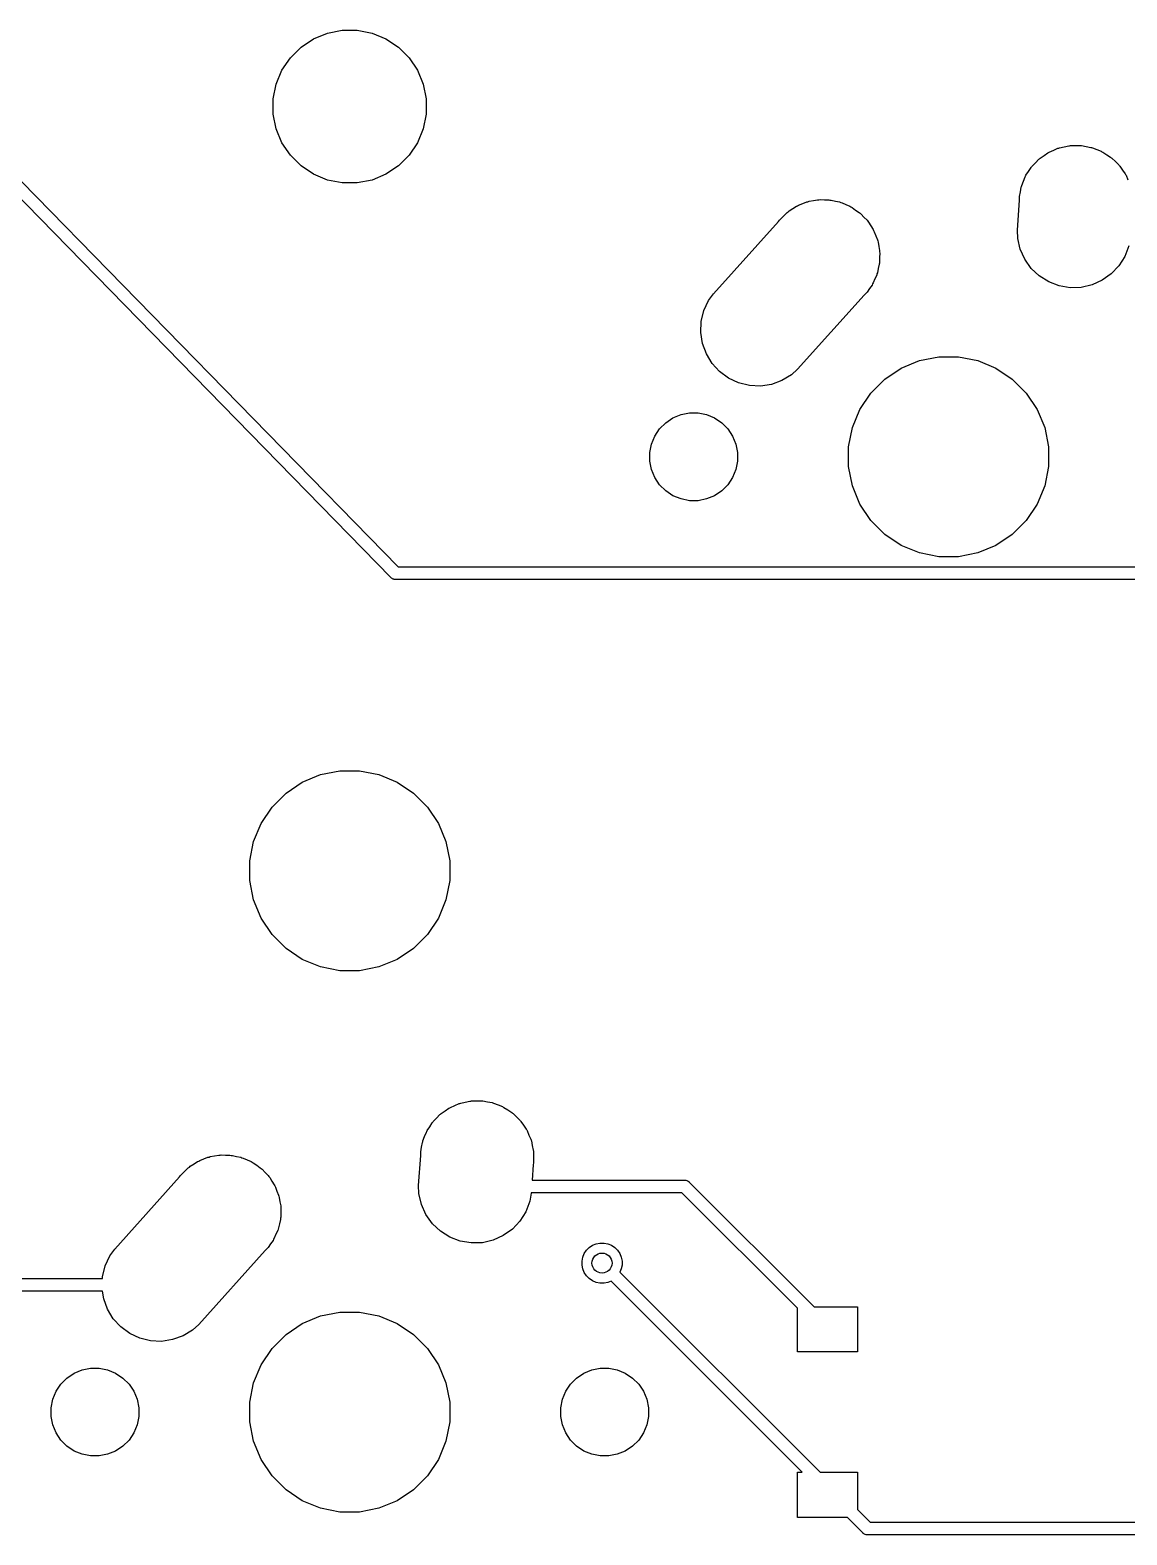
# Model space of a CAD drawing. Extents: x -26.1 to -7.5, y -7.6 to -2.3.
# Drawn here: x -21.406 to -20.545, y -6.566 to -5.385 of the extents above; entities that cross this region are included whole.
import ezdxf

# ---------------------------------------------------------------- set-up
doc = ezdxf.new("R2010")
doc.units = 0
doc.header["$MEASUREMENT"] = 0
doc.layers.add('BLACK', color=7, linetype='CONTINUOUS')

msp = doc.modelspace()

# ---------------------------------------------------------------- linework, layer by layer
at = {"layer": 'BLACK', "linetype": 'CONTINUOUS'}
for p, q in [((-21.1725, -5.38731), (-21.1609, -5.385)), ((-21.1609, -5.385), (-21.1491, -5.385)), ((-21.1491, -5.385), (-21.1375, -5.38731)), ((-21.2016, -5.40675), (-21.1932, -5.39839)), ((-21.1932, -5.39839), (-21.1834, -5.39183)), ((-21.1834, -5.39183), (-21.1725, -5.38731)), ((-21.1375, -5.38731), (-21.1266, -5.39183)), ((-21.1266, -5.39183), (-21.1168, -5.39839)), ((-21.1168, -5.39839), (-21.1084, -5.40675)), ((-21.2082, -5.41658), (-21.2016, -5.40675)), ((-21.1084, -5.40675), (-21.1018, -5.41658)), ((-21.2127, -5.4275), (-21.2082, -5.41658)), ((-21.1018, -5.41658), (-21.0973, -5.4275)), ((-21.215, -5.43909), (-21.2127, -5.4275)), ((-21.0973, -5.4275), (-21.095, -5.43909)), ((-21.215, -5.45091), (-21.215, -5.43909)), ((-21.095, -5.43909), (-21.095, -5.45091)), ((-21.2127, -5.4625), (-21.215, -5.45091)), ((-21.095, -5.45091), (-21.0973, -5.4625)), ((-21.2082, -5.47342), (-21.2127, -5.4625)), ((-21.0973, -5.4625), (-21.1018, -5.47342)), ((-21.2016, -5.48325), (-21.2082, -5.47342)), ((-21.1018, -5.47342), (-21.1084, -5.48325)), ((-20.6101, -5.48353), (-20.6071, -5.48138)), ((-20.6071, -5.48138), (-20.6065, -5.48111)), ((-20.6065, -5.48111), (-20.606, -5.48075)), ((-20.606, -5.48075), (-20.6025, -5.47933)), ((-20.6025, -5.47933), (-20.5992, -5.47781)), ((-20.5992, -5.47781), (-20.5985, -5.47766)), ((-20.5985, -5.47766), (-20.5979, -5.47741)), ((-20.5979, -5.47741), (-20.5943, -5.47669)), ((-20.5943, -5.47669), (-20.5907, -5.47586)), ((-20.5907, -5.47586), (-20.59, -5.47584)), ((-20.59, -5.47584), (-20.5894, -5.47571)), ((-20.5894, -5.47571), (-20.5856, -5.47571)), ((-20.5856, -5.47571), (-20.5819, -5.4756)), ((-20.5819, -5.4756), (-20.5813, -5.47571)), ((-20.5813, -5.47571), (-20.5806, -5.47571)), ((-20.5806, -5.47571), (-20.577, -5.47643)), ((-20.577, -5.47643), (-20.5733, -5.47705)), ((-20.5733, -5.47705), (-20.5727, -5.47728)), ((-20.5727, -5.47728), (-20.5721, -5.47741)), ((-20.5721, -5.47741), (-20.5686, -5.47883)), ((-20.5686, -5.47883), (-20.5652, -5.48015)), ((-20.5652, -5.48015), (-20.5646, -5.4805)), ((-20.5646, -5.4805), (-20.564, -5.48075)), ((-20.564, -5.48075), (-20.5609, -5.48281)), ((-21.4239, -5.49222), (-21.1169, -5.80637)), ((-21.1932, -5.49161), (-21.2016, -5.48325)), ((-21.1834, -5.49817), (-21.1932, -5.49161)), ((-21.1168, -5.49161), (-21.1266, -5.49817)), ((-21.1084, -5.48325), (-21.1168, -5.49161)), ((-20.6222, -5.49593), (-20.6202, -5.49279)), ((-20.6202, -5.49279), (-20.6198, -5.49231)), ((-20.6198, -5.49231), (-20.6194, -5.49177)), ((-20.6194, -5.49177), (-20.6168, -5.48914)), ((-20.6168, -5.48914), (-20.6142, -5.48644)), ((-20.6142, -5.48644), (-20.6137, -5.48606)), ((-20.6137, -5.48606), (-20.6132, -5.4856)), ((-20.6132, -5.4856), (-20.6101, -5.48353)), ((-20.5609, -5.48281), (-20.5578, -5.48478)), ((-20.5578, -5.48478), (-20.5573, -5.48523)), ((-20.5573, -5.48523), (-20.5568, -5.4856)), ((-20.5568, -5.4856), (-20.5541, -5.48822)), ((-20.5541, -5.48822), (-20.5514, -5.49077)), ((-20.5514, -5.49077), (-20.5511, -5.4913)), ((-20.5511, -5.4913), (-20.5506, -5.49177)), ((-20.5506, -5.49177), (-20.5485, -5.49485)), ((-21.1227, -5.81471), (-21.4311, -5.49919)), ((-21.1725, -5.50269), (-21.1834, -5.49817)), ((-21.1609, -5.505), (-21.1725, -5.50269)), ((-21.1491, -5.505), (-21.1609, -5.505)), ((-21.1375, -5.50269), (-21.1491, -5.505)), ((-21.1266, -5.49817), (-21.1375, -5.50269)), ((-20.6276, -5.50708), (-20.6262, -5.50365)), ((-20.6262, -5.50365), (-20.6248, -5.50018)), ((-20.6248, -5.50018), (-20.6245, -5.49963)), ((-20.6245, -5.49963), (-20.6243, -5.49902)), ((-20.6243, -5.49902), (-20.6222, -5.49593)), ((-20.5485, -5.49485), (-20.5464, -5.49788)), ((-20.5464, -5.49788), (-20.5461, -5.49848)), ((-20.5461, -5.49848), (-20.5457, -5.49902)), ((-20.5457, -5.49902), (-20.5443, -5.50245)), ((-20.6293, -5.51564), (-20.6286, -5.51199)), ((-20.6293, -5.51847), (-20.6293, -5.51564)), ((-20.6286, -5.51199), (-20.6279, -5.50833)), ((-20.6279, -5.50833), (-20.6277, -5.50772)), ((-20.6277, -5.50772), (-20.6276, -5.50708)), ((-20.8141, -5.53051), (-20.8117, -5.52812)), ((-20.8117, -5.52812), (-20.8108, -5.52757)), ((-20.8108, -5.52757), (-20.8101, -5.52691)), ((-20.8101, -5.52691), (-20.8072, -5.52515)), ((-20.8072, -5.52515), (-20.8044, -5.52327)), ((-20.8044, -5.52327), (-20.8035, -5.52289)), ((-20.8035, -5.52289), (-20.8027, -5.52238)), ((-20.8027, -5.52238), (-20.7995, -5.52123)), ((-20.7995, -5.52123), (-20.7963, -5.51993)), ((-20.7963, -5.51993), (-20.7954, -5.51974)), ((-20.7954, -5.51974), (-20.7945, -5.5194)), ((-20.7945, -5.5194), (-20.7911, -5.51889)), ((-20.7911, -5.51889), (-20.7878, -5.51823)), ((-20.7878, -5.51823), (-20.7868, -5.51823)), ((-20.7868, -5.51823), (-20.7858, -5.51808)), ((-20.7858, -5.51808), (-20.7824, -5.51823)), ((-20.7824, -5.51823), (-20.7791, -5.51823)), ((-20.7791, -5.51823), (-20.7781, -5.51842)), ((-20.7781, -5.51842), (-20.7771, -5.51846)), ((-20.7771, -5.51846), (-20.7738, -5.51927)), ((-20.7738, -5.51927), (-20.7705, -5.51993)), ((-20.7705, -5.51993), (-20.7696, -5.52031)), ((-20.7696, -5.52031), (-20.7686, -5.52054)), ((-20.7686, -5.52054), (-20.7656, -5.52197)), ((-20.7656, -5.52197), (-20.7624, -5.52327)), ((-20.7624, -5.52327), (-20.7616, -5.52382)), ((-20.7616, -5.52382), (-20.7607, -5.52423)), ((-20.7607, -5.52423), (-20.758, -5.52624)), ((-20.758, -5.52624), (-20.7552, -5.52812)), ((-20.7552, -5.52812), (-20.7545, -5.52881)), ((-20.7545, -5.52881), (-20.7537, -5.52939)), ((-20.6309, -5.54196), (-20.6293, -5.51847)), ((-20.8694, -5.59204), (-20.8185, -5.53529)), ((-20.8185, -5.53529), (-20.8178, -5.53429)), ((-20.8178, -5.53429), (-20.8156, -5.53205)), ((-20.8156, -5.53205), (-20.8149, -5.53132)), ((-20.8149, -5.53132), (-20.8141, -5.53051)), ((-20.7537, -5.52939), (-20.7514, -5.53189)), ((-20.7514, -5.53189), (-20.749, -5.53429)), ((-20.749, -5.53429), (-20.7485, -5.5351)), ((-20.7485, -5.5351), (-20.7478, -5.53583)), ((-20.7478, -5.53583), (-20.7461, -5.53873)), ((-20.7461, -5.53873), (-20.7442, -5.54154)), ((-20.7442, -5.54154), (-20.7438, -5.54245)), ((-20.7438, -5.54245), (-20.7433, -5.54329)), ((-20.7433, -5.54329), (-20.7421, -5.54647)), ((-20.7421, -5.54647), (-20.7408, -5.5496)), ((-20.7408, -5.5496), (-20.7406, -5.55056)), ((-20.7406, -5.55056), (-20.7403, -5.55149)), ((-20.7403, -5.55149), (-20.7398, -5.55484)), ((-20.6307, -5.54849), (-20.6309, -5.54196)), ((-20.6288, -5.557), (-20.6307, -5.54849)), ((-20.7398, -5.55484), (-20.7391, -5.55816)), ((-20.7391, -5.55816), (-20.7391, -5.55914)), ((-20.7391, -5.55914), (-20.739, -5.56011)), ((-20.739, -5.56011), (-20.7391, -5.5635)), ((-20.7391, -5.5635), (-20.7391, -5.56688)), ((-20.6252, -5.56496), (-20.6288, -5.557)), ((-20.5467, -5.56265), (-20.5514, -5.57005)), ((-20.5436, -5.5545), (-20.5467, -5.56265)), ((-20.7408, -5.57544), (-20.7412, -5.57635)), ((-20.7402, -5.57212), (-20.7408, -5.57544)), ((-20.7394, -5.56883), (-20.7402, -5.57212)), ((-20.7393, -5.56785), (-20.7394, -5.56883)), ((-20.7391, -5.56688), (-20.7393, -5.56785)), ((-20.6201, -5.57207), (-20.6252, -5.56496)), ((-20.6138, -5.57805), (-20.6201, -5.57207)), ((-20.5514, -5.57005), (-20.5573, -5.5764)), ((-20.7471, -5.58794), (-20.749, -5.59075)), ((-20.7451, -5.58521), (-20.7471, -5.58794)), ((-20.7447, -5.58432), (-20.7451, -5.58521)), ((-20.7442, -5.5835), (-20.7447, -5.58432)), ((-20.7429, -5.58037), (-20.7442, -5.5835)), ((-20.7414, -5.5773), (-20.7429, -5.58037)), ((-20.7412, -5.57635), (-20.7414, -5.5773)), ((-20.6064, -5.58268), (-20.6138, -5.57805)), ((-20.5982, -5.58578), (-20.6064, -5.58268)), ((-20.5896, -5.58723), (-20.5982, -5.58578)), ((-20.5809, -5.58698), (-20.5896, -5.58723)), ((-20.5724, -5.58503), (-20.5809, -5.58698)), ((-20.5645, -5.58145), (-20.5724, -5.58503)), ((-20.5573, -5.5764), (-20.5645, -5.58145)), ((-20.877, -5.60522), (-20.8733, -5.59731)), ((-20.8733, -5.59731), (-20.8694, -5.59204)), ((-20.7513, -5.59299), (-20.8035, -5.6512)), ((-20.749, -5.59075), (-20.7513, -5.59299)), ((-20.8791, -5.61369), (-20.877, -5.60522)), ((-20.8794, -5.62241), (-20.8791, -5.61369)), ((-20.8781, -5.63103), (-20.8794, -5.62241)), ((-20.8751, -5.63923), (-20.8781, -5.63103)), ((-20.8706, -5.64669), (-20.8751, -5.63923)), ((-20.8647, -5.65313), (-20.8706, -5.64669)), ((-20.7222, -5.65043), (-20.7079, -5.64452)), ((-20.7079, -5.64452), (-20.6927, -5.6415)), ((-20.6927, -5.6415), (-20.6773, -5.6415)), ((-20.6773, -5.6415), (-20.6621, -5.64452)), ((-20.6621, -5.64452), (-20.6478, -5.65043)), ((-20.8577, -5.65829), (-20.8647, -5.65313)), ((-20.8498, -5.66198), (-20.8577, -5.65829)), ((-20.8083, -5.65561), (-20.8158, -5.66014)), ((-20.8035, -5.6512), (-20.8083, -5.65561)), ((-20.735, -5.65903), (-20.7222, -5.65043)), ((-20.6478, -5.65043), (-20.635, -5.65903)), ((-20.8413, -5.66406), (-20.8498, -5.66198)), ((-20.8326, -5.66444), (-20.8413, -5.66406)), ((-20.824, -5.66312), (-20.8326, -5.66444)), ((-20.8158, -5.66014), (-20.824, -5.66312)), ((-20.7546, -5.68282), (-20.746, -5.66996)), ((-20.746, -5.66996), (-20.735, -5.65903)), ((-20.635, -5.65903), (-20.624, -5.66996)), ((-20.624, -5.66996), (-20.6154, -5.68282)), ((-20.9118, -5.69804), (-20.907, -5.69324)), ((-20.907, -5.69324), (-20.9013, -5.68947)), ((-20.9013, -5.68947), (-20.895, -5.68688)), ((-20.895, -5.68688), (-20.8884, -5.68555)), ((-20.8884, -5.68555), (-20.8816, -5.68555)), ((-20.8816, -5.68555), (-20.875, -5.68688)), ((-20.875, -5.68688), (-20.8687, -5.68947)), ((-20.8687, -5.68947), (-20.863, -5.69324)), ((-20.863, -5.69324), (-20.8582, -5.69804)), ((-20.7605, -5.6971), (-20.7546, -5.68282)), ((-20.6154, -5.68282), (-20.6095, -5.6971)), ((-20.9181, -5.70995), (-20.9155, -5.70368)), ((-20.9155, -5.70368), (-20.9118, -5.69804)), ((-20.8582, -5.69804), (-20.8545, -5.70368)), ((-20.8545, -5.70368), (-20.8519, -5.70995)), ((-20.7635, -5.71227), (-20.7605, -5.6971)), ((-20.6095, -5.6971), (-20.6065, -5.71227)), ((-20.9194, -5.71661), (-20.9181, -5.70995)), ((-20.9194, -5.72339), (-20.9194, -5.71661)), ((-20.8519, -5.70995), (-20.8506, -5.71661)), ((-20.8506, -5.71661), (-20.8506, -5.72339)), ((-20.7635, -5.72773), (-20.7635, -5.71227)), ((-20.6065, -5.71227), (-20.6065, -5.72773)), ((-20.9181, -5.73005), (-20.9194, -5.72339)), ((-20.8506, -5.72339), (-20.8519, -5.73005)), ((-20.7605, -5.7429), (-20.7635, -5.72773)), ((-20.6065, -5.72773), (-20.6095, -5.7429)), ((-20.9155, -5.73632), (-20.9181, -5.73005)), ((-20.9118, -5.74196), (-20.9155, -5.73632)), ((-20.8545, -5.73632), (-20.8582, -5.74196)), ((-20.8519, -5.73005), (-20.8545, -5.73632)), ((-20.907, -5.74676), (-20.9118, -5.74196)), ((-20.9013, -5.75053), (-20.907, -5.74676)), ((-20.895, -5.75312), (-20.9013, -5.75053)), ((-20.8884, -5.75445), (-20.895, -5.75312)), ((-20.875, -5.75312), (-20.8816, -5.75445)), ((-20.8687, -5.75053), (-20.875, -5.75312)), ((-20.863, -5.74676), (-20.8687, -5.75053)), ((-20.8582, -5.74196), (-20.863, -5.74676)), ((-20.7546, -5.75718), (-20.7605, -5.7429)), ((-20.6095, -5.7429), (-20.6154, -5.75718)), ((-20.8816, -5.75445), (-20.8884, -5.75445)), ((-20.746, -5.77004), (-20.7546, -5.75718)), ((-20.6154, -5.75718), (-20.624, -5.77004)), ((-20.735, -5.78097), (-20.746, -5.77004)), ((-20.624, -5.77004), (-20.635, -5.78097)), ((-20.7222, -5.78957), (-20.735, -5.78097)), ((-20.635, -5.78097), (-20.6478, -5.78957)), ((-20.7079, -5.79548), (-20.7222, -5.78957)), ((-20.6927, -5.7985), (-20.7079, -5.79548)), ((-20.6773, -5.7985), (-20.6927, -5.7985)), ((-20.6621, -5.79548), (-20.6773, -5.7985)), ((-20.6478, -5.78957), (-20.6621, -5.79548)), ((-21.1169, -5.80637), (-19.8685, -5.80637)), ((-21.1226, -5.81493), (-21.1227, -5.81471)), ((-21.1222, -5.81522), (-21.1226, -5.81493)), ((-21.1218, -5.81552), (-21.1222, -5.81522)), ((-21.1218, -5.81553), (-21.1218, -5.81552)), ((-21.1218, -5.81555), (-21.1218, -5.81553)), ((-21.1214, -5.81577), (-21.1218, -5.81555)), ((-21.121, -5.81599), (-21.1214, -5.81577)), ((-21.1209, -5.816), (-21.121, -5.81599)), ((-21.1209, -5.81602), (-21.1209, -5.816)), ((-21.1205, -5.81615), (-21.1209, -5.81602)), ((-21.12, -5.81629), (-21.1205, -5.81615)), ((-21.12, -5.8163), (-21.12, -5.81629)), ((-21.12, -5.81629), (-21.12, -5.81629)), ((-21.1195, -5.81635), (-21.12, -5.8163)), ((-21.1191, -5.8164), (-21.1195, -5.81635)), ((-21.1188, -5.81637), (-21.1191, -5.8164)), ((-19.8667, -5.81637), (-21.1188, -5.81637)), ((-21.205, -5.98403), (-21.1922, -5.97543)), ((-21.1922, -5.97543), (-21.1779, -5.96952)), ((-21.1779, -5.96952), (-21.1627, -5.9665)), ((-21.1627, -5.9665), (-21.1473, -5.9665)), ((-21.1473, -5.9665), (-21.1321, -5.96952)), ((-21.1321, -5.96952), (-21.1178, -5.97543)), ((-21.1178, -5.97543), (-21.105, -5.98403)), ((-21.216, -5.99496), (-21.205, -5.98403)), ((-21.105, -5.98403), (-21.094, -5.99496)), ((-21.2246, -6.00782), (-21.216, -5.99496)), ((-21.094, -5.99496), (-21.0854, -6.00782)), ((-21.2305, -6.0221), (-21.2246, -6.00782)), ((-21.0854, -6.00782), (-21.0795, -6.0221)), ((-21.2335, -6.03727), (-21.2305, -6.0221)), ((-21.0795, -6.0221), (-21.0765, -6.03727)), ((-21.2335, -6.05273), (-21.2335, -6.03727)), ((-21.0765, -6.03727), (-21.0765, -6.05273)), ((-21.2305, -6.0679), (-21.2335, -6.05273)), ((-21.0765, -6.05273), (-21.0795, -6.0679)), ((-21.2246, -6.08218), (-21.2305, -6.0679)), ((-21.0795, -6.0679), (-21.0854, -6.08218)), ((-21.216, -6.09504), (-21.2246, -6.08218)), ((-21.0854, -6.08218), (-21.094, -6.09504)), ((-21.205, -6.10597), (-21.216, -6.09504)), ((-21.094, -6.09504), (-21.105, -6.10597)), ((-21.1922, -6.11457), (-21.205, -6.10597)), ((-21.105, -6.10597), (-21.1178, -6.11457)), ((-21.1779, -6.12048), (-21.1922, -6.11457)), ((-21.1178, -6.11457), (-21.1321, -6.12048)), ((-21.1627, -6.1235), (-21.1779, -6.12048)), ((-21.1473, -6.1235), (-21.1627, -6.1235)), ((-21.1321, -6.12048), (-21.1473, -6.1235)), ((-21.0643, -6.22669), (-21.0607, -6.22586)), ((-21.0607, -6.22586), (-21.06, -6.22584)), ((-21.06, -6.22584), (-21.0594, -6.22571)), ((-21.0594, -6.22571), (-21.0556, -6.22571)), ((-21.0556, -6.22571), (-21.0519, -6.2256)), ((-21.0519, -6.2256), (-21.0513, -6.22571)), ((-21.0513, -6.22571), (-21.0506, -6.22571)), ((-21.0506, -6.22571), (-21.047, -6.22643)), ((-21.0868, -6.23914), (-21.0842, -6.23644)), ((-21.0842, -6.23644), (-21.0837, -6.23606)), ((-21.0837, -6.23606), (-21.0832, -6.2356)), ((-21.0832, -6.2356), (-21.0801, -6.23353)), ((-21.0801, -6.23353), (-21.0771, -6.23138)), ((-21.0771, -6.23138), (-21.0765, -6.23111)), ((-21.0765, -6.23111), (-21.076, -6.23075)), ((-21.076, -6.23075), (-21.0725, -6.22933)), ((-21.0725, -6.22933), (-21.0692, -6.22781)), ((-21.0692, -6.22781), (-21.0685, -6.22766)), ((-21.0685, -6.22766), (-21.0679, -6.22741)), ((-21.0679, -6.22741), (-21.0643, -6.22669)), ((-21.047, -6.22643), (-21.0433, -6.22705)), ((-21.0433, -6.22705), (-21.0427, -6.22728)), ((-21.0427, -6.22728), (-21.0421, -6.22741)), ((-21.0421, -6.22741), (-21.0386, -6.22883)), ((-21.0386, -6.22883), (-21.0352, -6.23015)), ((-21.0352, -6.23015), (-21.0346, -6.2305)), ((-21.0346, -6.2305), (-21.034, -6.23075)), ((-21.034, -6.23075), (-21.0309, -6.23281)), ((-21.0309, -6.23281), (-21.0278, -6.23478)), ((-21.0278, -6.23478), (-21.0273, -6.23523)), ((-21.0273, -6.23523), (-21.0268, -6.2356)), ((-21.0268, -6.2356), (-21.0241, -6.23822)), ((-21.0945, -6.24963), (-21.0943, -6.24902)), ((-21.0943, -6.24902), (-21.0922, -6.24593)), ((-21.0922, -6.24593), (-21.0902, -6.24279)), ((-21.0902, -6.24279), (-21.0898, -6.24231)), ((-21.0898, -6.24231), (-21.0894, -6.24177)), ((-21.0894, -6.24177), (-21.0868, -6.23914)), ((-21.0241, -6.23822), (-21.0214, -6.24077)), ((-21.0214, -6.24077), (-21.0211, -6.2413)), ((-21.0211, -6.2413), (-21.0206, -6.24177)), ((-21.0206, -6.24177), (-21.0185, -6.24485)), ((-21.0185, -6.24485), (-21.0164, -6.24788)), ((-21.0164, -6.24788), (-21.0161, -6.24848)), ((-21.0161, -6.24848), (-21.0157, -6.24902)), ((-21.0157, -6.24902), (-21.0143, -6.25245)), ((-21.0986, -6.26199), (-21.0979, -6.25833)), ((-21.0979, -6.25833), (-21.0977, -6.25772)), ((-21.0977, -6.25772), (-21.0976, -6.25708)), ((-21.0976, -6.25708), (-21.0962, -6.25365)), ((-21.0962, -6.25365), (-21.0948, -6.25018)), ((-21.0948, -6.25018), (-21.0945, -6.24963)), ((-21.0143, -6.25245), (-21.0128, -6.25584)), ((-21.0128, -6.25584), (-21.0127, -6.25648)), ((-21.0127, -6.25648), (-21.0124, -6.25708)), ((-21.0124, -6.25708), (-21.0117, -6.26072)), ((-21.0117, -6.26072), (-21.0109, -6.26434)), ((-21.2744, -6.27327), (-21.2735, -6.27289)), ((-21.2735, -6.27289), (-21.2727, -6.27238)), ((-21.2727, -6.27238), (-21.2695, -6.27123)), ((-21.2695, -6.27123), (-21.2663, -6.26993)), ((-21.2663, -6.26993), (-21.2654, -6.26974)), ((-21.2654, -6.26974), (-21.2645, -6.2694)), ((-21.2645, -6.2694), (-21.2611, -6.26889)), ((-21.2611, -6.26889), (-21.2578, -6.26823)), ((-21.2578, -6.26823), (-21.2568, -6.26823)), ((-21.2568, -6.26823), (-21.2558, -6.26808)), ((-21.2558, -6.26808), (-21.2524, -6.26823)), ((-21.2524, -6.26823), (-21.2491, -6.26823)), ((-21.2491, -6.26823), (-21.2481, -6.26842)), ((-21.2481, -6.26842), (-21.2471, -6.26846)), ((-21.2471, -6.26846), (-21.2438, -6.26927)), ((-21.2438, -6.26927), (-21.2405, -6.26993)), ((-21.2405, -6.26993), (-21.2396, -6.27031)), ((-21.2396, -6.27031), (-21.2386, -6.27054)), ((-21.2386, -6.27054), (-21.2356, -6.27197)), ((-21.2356, -6.27197), (-21.2324, -6.27327)), ((-21.1009, -6.29196), (-21.0993, -6.26847)), ((-21.0993, -6.26564), (-21.0986, -6.26199)), ((-21.0993, -6.26847), (-21.0993, -6.26564)), ((-21.0109, -6.26434), (-21.0108, -6.265)), ((-21.0108, -6.265), (-21.0107, -6.26564)), ((-21.0107, -6.26564), (-21.0107, -6.26935)), ((-21.0107, -6.26935), (-21.0107, -6.27088)), ((-21.0107, -6.27088), (-21.0107, -6.27153)), ((-21.0107, -6.27153), (-21.0107, -6.27436)), ((-21.2885, -6.28529), (-21.2878, -6.28429)), ((-21.2878, -6.28429), (-21.2856, -6.28205)), ((-21.2856, -6.28205), (-21.2849, -6.28132)), ((-21.2849, -6.28132), (-21.2841, -6.28051)), ((-21.2841, -6.28051), (-21.2817, -6.27812)), ((-21.2817, -6.27812), (-21.2808, -6.27757)), ((-21.2808, -6.27757), (-21.2801, -6.27691)), ((-21.2801, -6.27691), (-21.2772, -6.27515)), ((-21.2772, -6.27515), (-21.2744, -6.27327)), ((-21.2324, -6.27327), (-21.2316, -6.27382)), ((-21.2316, -6.27382), (-21.2307, -6.27423)), ((-21.2307, -6.27423), (-21.228, -6.27624)), ((-21.228, -6.27624), (-21.2252, -6.27812)), ((-21.2252, -6.27812), (-21.2245, -6.27881)), ((-21.2245, -6.27881), (-21.2237, -6.27939)), ((-21.2237, -6.27939), (-21.2214, -6.28189)), ((-21.2214, -6.28189), (-21.219, -6.28429)), ((-21.219, -6.28429), (-21.2185, -6.2851)), ((-21.011, -6.27587), (-21.0118, -6.28783)), ((-21.0107, -6.27436), (-21.011, -6.27587)), ((-21.3394, -6.34204), (-21.2885, -6.28529)), ((-21.2185, -6.2851), (-21.2178, -6.28583)), ((-21.2178, -6.28583), (-21.2161, -6.28873)), ((-21.2161, -6.28873), (-21.2142, -6.29154)), ((-21.2142, -6.29154), (-21.2138, -6.29245)), ((-21.2138, -6.29245), (-21.2133, -6.29329)), ((-21.2133, -6.29329), (-21.2121, -6.29647)), ((-21.2121, -6.29647), (-21.2108, -6.2996)), ((-21.1007, -6.29849), (-21.1009, -6.29196)), ((-21.0118, -6.28783), (-20.8925, -6.28783)), ((-20.8925, -6.28783), (-20.8922, -6.28781)), ((-20.8922, -6.28781), (-20.892, -6.28783)), ((-20.892, -6.28783), (-20.8912, -6.28791)), ((-20.8912, -6.28791), (-20.8903, -6.28819)), ((-20.8903, -6.28819), (-20.8894, -6.28866)), ((-20.8894, -6.28866), (-20.8887, -6.28928)), ((-20.8887, -6.28928), (-20.8885, -6.28947)), ((-20.8885, -6.28947), (-20.7906, -6.38732)), ((-21.2108, -6.2996), (-21.2106, -6.30056)), ((-21.2106, -6.30056), (-21.2103, -6.30149)), ((-21.2103, -6.30149), (-21.2098, -6.30484)), ((-21.2098, -6.30484), (-21.2091, -6.30816)), ((-21.2091, -6.30816), (-21.2091, -6.30914)), ((-21.0988, -6.307), (-21.1007, -6.29849)), ((-21.0952, -6.31496), (-21.0988, -6.307)), ((-21.0136, -6.3045), (-21.0167, -6.31265)), ((-21.0125, -6.29805), (-21.0136, -6.3045)), ((-20.8943, -6.29783), (-21.0125, -6.29783)), ((-21.0125, -6.29783), (-21.0125, -6.29805)), ((-20.8036, -6.38849), (-20.8943, -6.29783)), ((-21.2094, -6.31883), (-21.2102, -6.32212)), ((-21.2093, -6.31785), (-21.2094, -6.31883)), ((-21.2091, -6.31688), (-21.2093, -6.31785)), ((-21.2091, -6.30914), (-21.209, -6.31011)), ((-21.209, -6.31011), (-21.2091, -6.3135)), ((-21.2091, -6.3135), (-21.2091, -6.31688)), ((-21.0901, -6.32207), (-21.0952, -6.31496)), ((-21.0214, -6.32005), (-21.0273, -6.3264)), ((-21.0167, -6.31265), (-21.0214, -6.32005)), ((-21.2129, -6.33037), (-21.2142, -6.3335)), ((-21.2114, -6.3273), (-21.2129, -6.33037)), ((-21.2112, -6.32635), (-21.2114, -6.3273)), ((-21.2108, -6.32544), (-21.2112, -6.32635)), ((-21.2102, -6.32212), (-21.2108, -6.32544)), ((-21.0838, -6.32805), (-21.0901, -6.32207)), ((-21.0764, -6.33268), (-21.0838, -6.32805)), ((-21.0345, -6.33145), (-21.0424, -6.33503)), ((-21.0273, -6.3264), (-21.0345, -6.33145)), ((-21.3433, -6.34731), (-21.3394, -6.34204)), ((-21.2213, -6.34299), (-21.2735, -6.4012)), ((-21.219, -6.34075), (-21.2213, -6.34299)), ((-21.2171, -6.33794), (-21.219, -6.34075)), ((-21.2151, -6.33521), (-21.2171, -6.33794)), ((-21.2147, -6.33432), (-21.2151, -6.33521)), ((-21.2142, -6.3335), (-21.2147, -6.33432)), ((-21.0682, -6.33578), (-21.0764, -6.33268)), ((-21.0596, -6.33723), (-21.0682, -6.33578)), ((-21.0509, -6.33698), (-21.0596, -6.33723)), ((-21.0424, -6.33503), (-21.0509, -6.33698)), ((-20.971, -6.34554), (-20.9692, -6.34296)), ((-20.9692, -6.34296), (-20.967, -6.34077)), ((-20.967, -6.34077), (-20.9645, -6.33904)), ((-20.9645, -6.33904), (-20.9616, -6.33786)), ((-20.9616, -6.33786), (-20.9586, -6.33725)), ((-20.9586, -6.33725), (-20.9554, -6.33725)), ((-20.9554, -6.33725), (-20.9524, -6.33786)), ((-20.9524, -6.33786), (-20.9495, -6.33904)), ((-20.9495, -6.33904), (-20.947, -6.34077)), ((-20.947, -6.34077), (-20.9448, -6.34296)), ((-20.9448, -6.34296), (-20.943, -6.34554)), ((-21.3491, -6.36369), (-21.347, -6.35522)), ((-21.347, -6.35522), (-21.3433, -6.34731)), ((-20.9727, -6.35145), (-20.9721, -6.34841)), ((-20.9727, -6.35455), (-20.9727, -6.35145)), ((-20.9721, -6.35759), (-20.9727, -6.35455)), ((-20.9721, -6.34841), (-20.971, -6.34554)), ((-20.943, -6.34554), (-20.9419, -6.34841)), ((-20.9419, -6.34841), (-20.9413, -6.35145)), ((-20.9413, -6.35455), (-20.9419, -6.35759)), ((-20.9413, -6.35145), (-20.9413, -6.35455)), ((-21.991, -6.365), (-21.3491, -6.365)), ((-21.3491, -6.365), (-21.3491, -6.36369)), ((-20.971, -6.36046), (-20.9721, -6.35759)), ((-20.9692, -6.36304), (-20.971, -6.36046)), ((-20.967, -6.36523), (-20.9692, -6.36304)), ((-20.9645, -6.36696), (-20.967, -6.36523)), ((-20.9616, -6.36814), (-20.9645, -6.36696)), ((-20.9499, -6.36712), (-20.9524, -6.36814)), ((-20.7998, -6.51724), (-20.9499, -6.36712)), ((-20.9419, -6.35759), (-20.9429, -6.36005)), ((-20.9429, -6.36005), (-20.7857, -6.51724)), ((-21.349, -6.375), (-22, -6.375)), ((-21.3481, -6.38103), (-21.349, -6.375)), ((-20.9586, -6.36875), (-20.9616, -6.36814)), ((-20.9554, -6.36875), (-20.9586, -6.36875)), ((-20.9524, -6.36814), (-20.9554, -6.36875)), ((-21.3451, -6.38923), (-21.3481, -6.38103)), ((-21.3406, -6.39669), (-21.3451, -6.38923)), ((-20.8036, -6.42276), (-20.8036, -6.38849)), ((-20.7906, -6.38732), (-20.7564, -6.38732)), ((-20.7564, -6.38732), (-20.7564, -6.42276)), ((-21.3347, -6.40313), (-21.3406, -6.39669)), ((-21.3277, -6.40829), (-21.3347, -6.40313)), ((-21.2735, -6.4012), (-21.2783, -6.40561)), ((-21.205, -6.40903), (-21.1922, -6.40043)), ((-21.1922, -6.40043), (-21.1779, -6.39452)), ((-21.1779, -6.39452), (-21.1627, -6.3915)), ((-21.1627, -6.3915), (-21.1473, -6.3915)), ((-21.1473, -6.3915), (-21.1321, -6.39452)), ((-21.1321, -6.39452), (-21.1178, -6.40043)), ((-21.1178, -6.40043), (-21.105, -6.40903)), ((-21.3198, -6.41198), (-21.3277, -6.40829)), ((-21.3113, -6.41406), (-21.3198, -6.41198)), ((-21.3026, -6.41444), (-21.3113, -6.41406)), ((-21.294, -6.41312), (-21.3026, -6.41444)), ((-21.2858, -6.41014), (-21.294, -6.41312)), ((-21.2783, -6.40561), (-21.2858, -6.41014)), ((-21.216, -6.41996), (-21.205, -6.40903)), ((-21.105, -6.40903), (-21.094, -6.41996)), ((-21.2246, -6.43282), (-21.216, -6.41996)), ((-21.094, -6.41996), (-21.0854, -6.43282)), ((-20.7564, -6.42276), (-20.8036, -6.42276)), ((-21.3713, -6.43947), (-21.365, -6.43688)), ((-21.365, -6.43688), (-21.3584, -6.43555)), ((-21.3584, -6.43555), (-21.3516, -6.43555)), ((-21.3516, -6.43555), (-21.345, -6.43688)), ((-21.345, -6.43688), (-21.3387, -6.43947)), ((-21.2305, -6.4471), (-21.2246, -6.43282)), ((-21.0854, -6.43282), (-21.0795, -6.4471)), ((-20.9713, -6.43947), (-20.965, -6.43688)), ((-20.965, -6.43688), (-20.9584, -6.43555)), ((-20.9584, -6.43555), (-20.9516, -6.43555)), ((-20.9516, -6.43555), (-20.945, -6.43688)), ((-20.945, -6.43688), (-20.9387, -6.43947)), ((-21.3855, -6.45368), (-21.3818, -6.44804)), ((-21.3818, -6.44804), (-21.377, -6.44324)), ((-21.377, -6.44324), (-21.3713, -6.43947)), ((-21.3387, -6.43947), (-21.333, -6.44324)), ((-21.333, -6.44324), (-21.3282, -6.44804)), ((-21.3282, -6.44804), (-21.3245, -6.45368)), ((-21.2335, -6.46227), (-21.2305, -6.4471)), ((-21.0795, -6.4471), (-21.0765, -6.46227)), ((-20.9855, -6.45368), (-20.9818, -6.44804)), ((-20.9818, -6.44804), (-20.977, -6.44324)), ((-20.977, -6.44324), (-20.9713, -6.43947)), ((-20.9387, -6.43947), (-20.933, -6.44324)), ((-20.933, -6.44324), (-20.9282, -6.44804)), ((-20.9282, -6.44804), (-20.9245, -6.45368)), ((-21.3894, -6.46661), (-21.3881, -6.45995)), ((-21.3881, -6.45995), (-21.3855, -6.45368)), ((-21.3245, -6.45368), (-21.3219, -6.45995)), ((-21.3219, -6.45995), (-21.3206, -6.46661)), ((-20.9894, -6.46661), (-20.9881, -6.45995)), ((-20.9881, -6.45995), (-20.9855, -6.45368)), ((-20.9245, -6.45368), (-20.9219, -6.45995)), ((-20.9219, -6.45995), (-20.9206, -6.46661)), ((-21.3894, -6.47339), (-21.3894, -6.46661)), ((-21.3881, -6.48005), (-21.3894, -6.47339)), ((-21.3206, -6.47339), (-21.3219, -6.48005)), ((-21.3206, -6.46661), (-21.3206, -6.47339)), ((-21.2335, -6.47773), (-21.2335, -6.46227)), ((-21.0765, -6.46227), (-21.0765, -6.47773)), ((-20.9894, -6.47339), (-20.9894, -6.46661)), ((-20.9881, -6.48005), (-20.9894, -6.47339)), ((-20.9206, -6.47339), (-20.9219, -6.48005)), ((-20.9206, -6.46661), (-20.9206, -6.47339)), ((-21.3855, -6.48632), (-21.3881, -6.48005)), ((-21.3219, -6.48005), (-21.3245, -6.48632)), ((-21.2305, -6.4929), (-21.2335, -6.47773)), ((-21.0765, -6.47773), (-21.0795, -6.4929)), ((-20.9855, -6.48632), (-20.9881, -6.48005)), ((-20.9219, -6.48005), (-20.9245, -6.48632)), ((-21.3818, -6.49196), (-21.3855, -6.48632)), ((-21.377, -6.49676), (-21.3818, -6.49196)), ((-21.3713, -6.50053), (-21.377, -6.49676)), ((-21.333, -6.49676), (-21.3387, -6.50053)), ((-21.3282, -6.49196), (-21.333, -6.49676)), ((-21.3245, -6.48632), (-21.3282, -6.49196)), ((-21.2246, -6.50718), (-21.2305, -6.4929)), ((-21.0795, -6.4929), (-21.0854, -6.50718)), ((-20.9818, -6.49196), (-20.9855, -6.48632)), ((-20.977, -6.49676), (-20.9818, -6.49196)), ((-20.9713, -6.50053), (-20.977, -6.49676)), ((-20.933, -6.49676), (-20.9387, -6.50053)), ((-20.9282, -6.49196), (-20.933, -6.49676)), ((-20.9245, -6.48632), (-20.9282, -6.49196)), ((-21.365, -6.50312), (-21.3713, -6.50053)), ((-21.3584, -6.50445), (-21.365, -6.50312)), ((-21.3516, -6.50445), (-21.3584, -6.50445)), ((-21.345, -6.50312), (-21.3516, -6.50445)), ((-21.3387, -6.50053), (-21.345, -6.50312)), ((-21.216, -6.52004), (-21.2246, -6.50718)), ((-21.0854, -6.50718), (-21.094, -6.52004)), ((-20.965, -6.50312), (-20.9713, -6.50053)), ((-20.9584, -6.50445), (-20.965, -6.50312)), ((-20.9516, -6.50445), (-20.9584, -6.50445)), ((-20.945, -6.50312), (-20.9516, -6.50445)), ((-20.9387, -6.50053), (-20.945, -6.50312)), ((-21.205, -6.53097), (-21.216, -6.52004)), ((-21.094, -6.52004), (-21.105, -6.53097)), ((-20.8036, -6.55268), (-20.8036, -6.51724)), ((-20.8036, -6.51724), (-20.7998, -6.51724)), ((-20.7857, -6.51724), (-20.7564, -6.51724)), ((-20.7564, -6.51724), (-20.7564, -6.54655)), ((-21.1922, -6.53957), (-21.205, -6.53097)), ((-21.105, -6.53097), (-21.1178, -6.53957)), ((-21.1779, -6.54548), (-21.1922, -6.53957)), ((-21.1178, -6.53957), (-21.1321, -6.54548)), ((-21.1627, -6.5485), (-21.1779, -6.54548)), ((-21.1473, -6.5485), (-21.1627, -6.5485)), ((-21.1321, -6.54548), (-21.1473, -6.5485)), ((-20.7644, -6.55268), (-20.8036, -6.55268)), ((-20.7523, -6.56474), (-20.7644, -6.55268)), ((-20.7564, -6.54655), (-20.7466, -6.55637)), ((-20.7466, -6.55637), (-19.8697, -6.55637)), ((-20.7522, -6.56493), (-20.7523, -6.56474)), ((-20.7519, -6.56517), (-20.7522, -6.56493)), ((-20.7514, -6.56555), (-20.7519, -6.56517)), ((-20.7505, -6.56602), (-20.7514, -6.56555)), ((-20.7496, -6.5663), (-20.7505, -6.56602)), ((-20.7486, -6.5664), (-20.7496, -6.5663)), ((-20.7484, -6.56637), (-20.7486, -6.5664)), ((-19.8679, -6.56637), (-20.7484, -6.56637))]:
    msp.add_line(p, q, dxfattribs=at)
at = {"layer": 'BLACK'}
msp.add_circle((-20.957, -6.353), 0.00787, dxfattribs=at)

doc.saveas('drawing.dxf')
